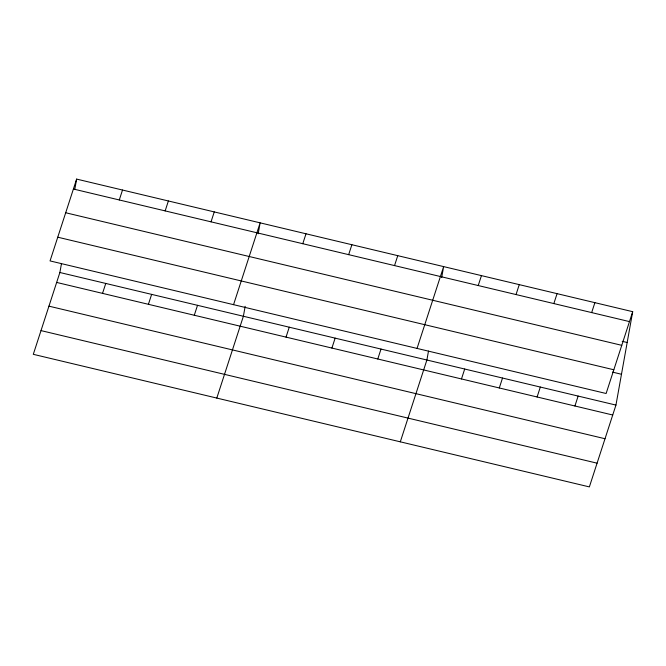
<?xml version="1.0" encoding="UTF-8"?>
<svg xmlns="http://www.w3.org/2000/svg" width="666" height="666" viewBox="0 0 666 666"><rect width="100%" height="100%" fill="white"/><g stroke="black" fill="none" stroke-linecap="round" stroke-linejoin="round"><path stroke-width="1" d="M632.7 311.68L606.118 393.498L50.05 260.914L76.632 179.096L632.7 311.68L615.95 405.086L589.368 486.904L33.3 354.32L59.882 272.502L61.488 263.553M74.85 189.044L76.632 179.096M245.171 306.31L243.39 316.258L216.8 398.077M258.175 233.783L260.131 222.852L233.55 304.67M428.496 351.057L426.889 360.006L400.308 441.824M441.675 277.539L443.639 266.6L417.049 348.418M119.281 199.966L122.511 190.035M102.531 293.373L105.761 283.441M165.16 210.906L168.381 200.974M148.41 304.312L151.64 294.38M211.03 221.845L214.261 211.913M194.289 315.251L197.511 305.319M302.78 243.714L306.01 233.783M286.039 337.121L289.26 327.189M348.659 254.653L351.889 244.722M331.909 348.06L335.14 338.128M394.538 265.592L397.76 255.661M377.788 358.999L381.01 349.067M478.221 285.548L481.451 275.616M461.48 378.954L464.702 369.022M516.033 294.563L519.264 284.632M499.292 387.97L502.514 378.038M553.846 303.579L557.076 293.648M537.104 396.986L540.326 387.054M591.658 312.595L594.888 302.664M574.916 405.994L578.138 396.07M73.402 189.027L629.47 321.603M622.202 341.317L627.172 342.499M65.701 212.754L621.761 345.329M57.759 237.196L613.827 369.772M612.52 372.119L621.478 374.259M59.882 272.502L615.95 405.086M56.66 282.434L612.728 415.01M48.951 306.16L605.019 438.736M41.009 330.602L597.077 463.178"/></g></svg>
